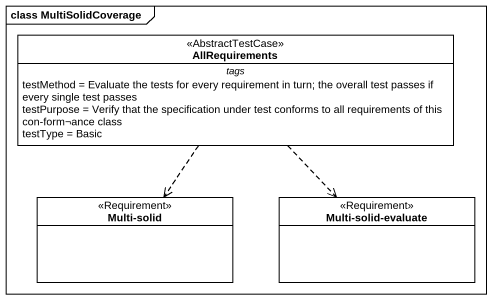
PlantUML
@startuml
mainframe class MultiSolidCoverage
hide circle
hide empty members
class AllRequirements <<AbstractTestCase>> {
  -- tags --
  testMethod = Evaluate the tests for every requirement in turn; the overall test passes if every single test passes
  testPurpose = Verify that the specification under test conforms to all requirements of this con-form¬ance class
  testType = Basic
}
class "Multi-solid" as Multi_solid <<Requirement>>
class "Multi-solid-evaluate" as Multi_solid_evaluate <<Requirement>>
AllRequirements ..> Multi_solid
AllRequirements ..> Multi_solid_evaluate
@enduml
